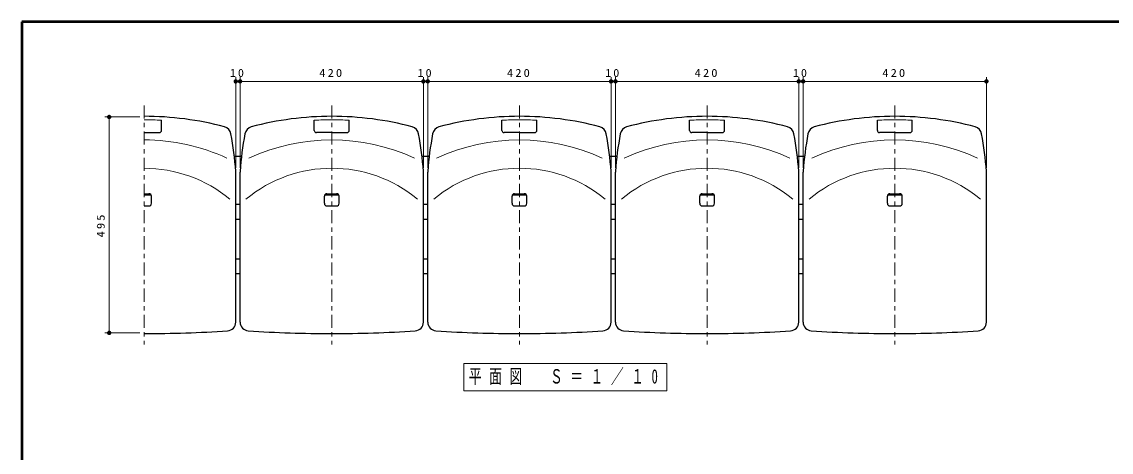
# Model space of a CAD drawing. Units: millimetres on the paper, scale 1:10. Extents: x -365 to 12, y -38 to 257.
# Drawn here: x -365 to -115.4, y 158.3 to 257 of the extents above; entities that cross this region are included whole.
import ezdxf

# ---------------------------------------------------------------- set-up
doc = ezdxf.new("R2010")
doc.units = ezdxf.units.MM
doc.linetypes.add('USER2', pattern=[6, 3, -1, 1, -1])
doc.layers.add('LY_1', color=7, linetype='Continuous', lineweight=25)
doc.layers.add('LY_2', color=7, linetype='Continuous', lineweight=13)
doc.styles.add('ＭＳ ゴシック', font='')
doc.styles.get('ＭＳ ゴシック').set_extended_font_data('MS Gothic')

# ---------------------------------------------------------------- blocks, each defined once
blk = doc.blocks.new('filled_dot')
at = {"color": 0, "linetype": 'Continuous', "lineweight": -2, "const_width": 1.25}
blk.add_lwpolyline([(-0.625, 0, 1), (0.625, 0, 1)], format="xyb", close=True, dxfattribs=at)

msp = doc.modelspace()

# ---------------------------------------------------------------- linework, layer by layer
at = {"layer": 'LY_1', "lineweight": 13}
for p, q in [((-315.977, 223.555), (-315.977, 244.332)), ((-315.977, 243.332), (-314.977, 243.332)), ((-314.977, 223.555), (-314.977, 244.332)), ((-314.977, 243.332), (-272.977, 243.332)), ((-272.977, 223.555), (-272.977, 244.332)), ((-272.977, 243.332), (-271.977, 243.332)), ((-271.977, 223.555), (-271.977, 244.332)), ((-271.977, 243.332), (-229.977, 243.332)), ((-229.977, 223.555), (-229.977, 244.332)), ((-229.977, 243.332), (-228.977, 243.332)), ((-228.977, 223.555), (-228.977, 244.332)), ((-228.977, 243.332), (-186.977, 243.332)), ((-186.977, 223.555), (-186.977, 244.332)), ((-186.977, 243.332), (-185.977, 243.332)), ((-185.977, 223.555), (-185.977, 244.332)), ((-185.977, 243.332), (-143.977, 243.332)), ((-143.977, 223.555), (-143.977, 244.332)), ((-337.977, 235.182), (-345.977, 235.182)), ((-344.977, 185.682), (-344.977, 235.182)), ((-337.977, 185.682), (-345.977, 185.682)), ((-217.235, 178.682), (-263.735, 178.682)), ((-263.735, 178.682), (-263.735, 172.382)), ((-217.235, 172.382), (-217.235, 178.682)), ((-263.735, 172.382), (-217.235, 172.382))]:
    msp.add_line(p, q, dxfattribs=at)
at = {"layer": 'LY_1', "linetype": 'USER2', "lineweight": 13}
for p, q in [((-336.977, 237.832), (-336.977, 183.032)), ((-293.977, 237.832), (-293.977, 183.032)), ((-250.977, 237.832), (-250.977, 183.032)), ((-207.977, 237.832), (-207.977, 183.032)), ((-164.977, 237.832), (-164.977, 183.032))]:
    msp.add_line(p, q, dxfattribs=at)
at = {"layer": 'LY_1'}
for p, q in [((-332.977, 232.108), (-332.977, 234.417)), ((-297.977, 232.108), (-297.977, 234.417)), ((-289.977, 232.108), (-289.977, 234.417)), ((-254.977, 232.108), (-254.977, 234.417)), ((-246.977, 232.108), (-246.977, 234.417)), ((-211.977, 232.108), (-211.977, 234.417)), ((-203.977, 232.108), (-203.977, 234.417)), ((-168.977, 232.108), (-168.977, 234.417)), ((-160.977, 232.108), (-160.977, 234.417)), ((-336.977, 231.608), (-333.477, 231.608)), ((-293.977, 231.608), (-297.477, 231.608)), ((-293.977, 231.608), (-290.477, 231.608)), ((-250.977, 231.608), (-254.477, 231.608)), ((-250.977, 231.608), (-247.477, 231.608)), ((-207.977, 231.608), (-211.477, 231.608)), ((-207.977, 231.608), (-204.477, 231.608)), ((-164.977, 231.608), (-168.477, 231.608)), ((-164.977, 231.608), (-161.477, 231.608)), ((-316.305, 226.232), (-314.649, 226.232)), ((-273.305, 226.232), (-271.649, 226.232)), ((-230.305, 226.232), (-228.649, 226.232)), ((-187.305, 226.232), (-185.649, 226.232)), ((-315.977, 188.15), (-315.977, 222.555)), ((-314.977, 188.15), (-314.977, 222.555)), ((-272.977, 188.15), (-272.977, 222.555)), ((-271.977, 188.15), (-271.977, 222.555)), ((-229.977, 188.15), (-229.977, 222.555)), ((-228.977, 188.15), (-228.977, 222.555)), ((-186.977, 188.15), (-186.977, 222.555)), ((-185.977, 188.15), (-185.977, 222.555)), ((-143.977, 188.15), (-143.977, 222.555)), ((-336.977, 217.587), (-335.877, 217.587)), ((-336.977, 217.354), (-335.403, 217.354)), ((-295.551, 217.354), (-292.403, 217.354)), ((-295.077, 217.587), (-292.877, 217.587)), ((-252.551, 217.354), (-249.403, 217.354)), ((-252.077, 217.587), (-249.877, 217.587)), ((-209.551, 217.354), (-206.403, 217.354)), ((-209.077, 217.587), (-206.877, 217.587)), ((-166.551, 217.354), (-163.403, 217.354)), ((-166.077, 217.587), (-163.877, 217.587)), ((-336.977, 214.786), (-335.877, 214.786)), ((-335.277, 215.386), (-335.277, 216.987)), ((-295.677, 215.386), (-295.677, 216.987)), ((-295.077, 214.786), (-292.877, 214.786)), ((-292.277, 215.386), (-292.277, 216.987)), ((-252.677, 215.386), (-252.677, 216.987)), ((-252.077, 214.786), (-249.877, 214.786)), ((-249.277, 215.386), (-249.277, 216.987)), ((-209.677, 215.386), (-209.677, 216.987)), ((-209.077, 214.786), (-206.877, 214.786)), ((-206.277, 215.386), (-206.277, 216.987)), ((-166.677, 215.386), (-166.677, 216.987)), ((-166.077, 214.786), (-163.877, 214.786)), ((-163.277, 215.386), (-163.277, 216.987))]:
    msp.add_line(p, q, dxfattribs=at)
at = {"layer": 'LY_1', "color": 32}
for p, q in [((-315.977, 215.182), (-314.977, 215.182)), ((-272.977, 215.182), (-271.977, 215.182)), ((-229.977, 215.182), (-228.977, 215.182)), ((-186.977, 215.182), (-185.977, 215.182)), ((-315.977, 211.782), (-314.977, 211.782)), ((-272.977, 211.782), (-271.977, 211.782)), ((-229.977, 211.782), (-228.977, 211.782)), ((-186.977, 211.782), (-185.977, 211.782)), ((-315.977, 202.682), (-314.977, 202.682)), ((-272.977, 202.682), (-271.977, 202.682)), ((-229.977, 202.682), (-228.977, 202.682)), ((-186.977, 202.682), (-185.977, 202.682)), ((-315.977, 199.282), (-314.977, 199.282)), ((-272.977, 199.282), (-271.977, 199.282)), ((-229.977, 199.282), (-228.977, 199.282)), ((-186.977, 199.282), (-185.977, 199.282))]:
    msp.add_line(p, q, dxfattribs=at)
at = {"layer": 'LY_1'}
for centre, radius, start, end in [((-336.977, 164.142), 71.19, 74.98675, 90), ((-293.977, 164.142), 71.19, 90, 105.01325), ((-293.977, 164.142), 71.19, 74.98675, 90), ((-250.977, 164.142), 71.19, 90, 105.01325), ((-250.977, 164.142), 71.19, 74.98675, 90), ((-207.977, 164.142), 71.19, 90, 105.01325), ((-207.977, 164.142), 71.19, 74.98675, 90), ((-164.977, 164.142), 71.19, 90, 105.01325), ((-164.977, 164.142), 71.19, 74.98675, 90), ((-319.054, 230.97), 2, 10.79057, 74.98674), ((-311.9, 230.97), 2, 105.01326, 169.20943), ((-276.054, 230.97), 2, 10.79057, 74.98674), ((-268.9, 230.97), 2, 105.01326, 169.20943), ((-233.054, 230.97), 2, 10.79057, 74.98674), ((-225.9, 230.97), 2, 105.01326, 169.20943), ((-190.054, 230.97), 2, 10.79057, 74.98674), ((-182.9, 230.97), 2, 105.01326, 169.20943), ((-147.054, 230.97), 2, 10.79057, 74.98674), ((-333.477, 232.108), 0.5, 270, 359.99998), ((-387.325, 217.958), 71.5, 3.8047, 10.79057), ((-243.629, 217.958), 71.5, 169.20943, 176.19529), ((-297.477, 232.108), 0.5, 180.00002, 270), ((-290.477, 232.108), 0.5, 270, 359.99998), ((-344.325, 217.958), 71.5, 3.8047, 10.79057), ((-200.629, 217.958), 71.5, 169.20943, 176.19529), ((-254.477, 232.108), 0.5, 180.00002, 270), ((-247.477, 232.108), 0.5, 270, 359.99998), ((-301.325, 217.958), 71.5, 3.8047, 10.79057), ((-157.629, 217.958), 71.5, 169.20943, 176.19529), ((-211.477, 232.108), 0.5, 180.00002, 270), ((-204.477, 232.108), 0.5, 270, 359.99998), ((-258.325, 217.958), 71.5, 3.8047, 10.79057), ((-114.629, 217.958), 71.5, 169.20943, 176.19529), ((-168.477, 232.108), 0.5, 180.00002, 270), ((-161.477, 232.108), 0.5, 270, 359.99998), ((-215.325, 217.958), 71.5, 3.8047, 10.79057), ((-317.977, 222.555), 2, 359.99998, 4.23006), ((-312.977, 222.555), 2, 175.76993, 180.00002), ((-274.977, 222.555), 2, 359.99998, 4.23006), ((-269.977, 222.555), 2, 175.76993, 180.00002), ((-231.977, 222.555), 2, 359.99998, 4.23006), ((-226.977, 222.555), 2, 175.76993, 180.00002), ((-188.977, 222.555), 2, 359.99998, 4.23006), ((-183.977, 222.555), 2, 175.76993, 180.00002), ((-145.977, 222.555), 2, 359.99998, 4.23006), ((-335.877, 216.987), 0.6, 359.99997, 90.00002), ((-295.077, 216.987), 0.6, 89.99998, 180.00003), ((-292.877, 216.987), 0.6, 359.99997, 90.00002), ((-252.077, 216.987), 0.6, 89.99998, 180.00003), ((-249.877, 216.987), 0.6, 359.99997, 90.00002), ((-209.077, 216.987), 0.6, 89.99998, 180.00003), ((-206.877, 216.987), 0.6, 359.99997, 90.00002), ((-166.077, 216.987), 0.6, 89.99998, 180.00003), ((-163.877, 216.987), 0.6, 359.99997, 90.00002), ((-335.877, 215.386), 0.6, 270, 359.99998), ((-295.077, 215.386), 0.6, 180.00002, 270), ((-292.877, 215.386), 0.6, 270, 359.99998), ((-252.077, 215.386), 0.6, 180.00002, 270), ((-249.877, 215.386), 0.6, 270, 359.99998), ((-209.077, 215.386), 0.6, 180.00002, 270), ((-206.877, 215.386), 0.6, 270, 359.99998), ((-166.077, 215.386), 0.6, 180.00002, 270), ((-163.877, 215.386), 0.6, 270, 359.99998), ((-317.977, 188.15), 2, 273.73033, 0), ((-312.977, 188.15), 2, 179.99999, 266.26968), ((-274.977, 188.15), 2, 273.73033, 0), ((-269.977, 188.15), 2, 179.99999, 266.26968), ((-231.977, 188.15), 2, 273.73033, 0), ((-226.977, 188.15), 2, 179.99999, 266.26968), ((-188.977, 188.15), 2, 273.73033, 0), ((-183.977, 188.15), 2, 179.99999, 266.26968), ((-145.977, 188.15), 2, 273.73033, 0), ((-336.977, 479.568), 294.036, 270, 273.73033), ((-293.977, 479.568), 294.036, 266.26968, 270), ((-293.977, 479.568), 294.036, 270, 273.73033), ((-250.977, 479.568), 294.036, 266.26968, 270), ((-250.977, 479.568), 294.036, 270, 273.73033), ((-207.977, 479.568), 294.036, 266.26968, 270), ((-207.977, 479.568), 294.036, 270, 273.73033), ((-164.977, 479.568), 294.036, 266.26968, 270), ((-164.977, 479.568), 294.036, 270, 273.73033)]:
    msp.add_arc(centre, radius, start, end, dxfattribs=at)
at = {"layer": 'LY_1', "lineweight": 13}
for centre, radius, start, end in [((-336.977, 164.798), 69.734, 86.71205, 89.99998), ((-293.977, 164.798), 69.734, 90.00002, 93.28795), ((-293.977, 164.798), 69.734, 86.71205, 89.99998), ((-250.977, 164.798), 69.734, 90.00002, 93.28795), ((-250.977, 164.798), 69.734, 86.71205, 89.99998), ((-207.977, 164.798), 69.734, 90.00002, 93.28795), ((-207.977, 164.798), 69.734, 86.71205, 89.99998), ((-164.977, 164.798), 69.734, 90.00002, 93.28795), ((-164.977, 164.798), 69.734, 86.71205, 89.99998), ((-336.977, 184.928), 45.004, 65.04979, 90), ((-293.977, 184.928), 45.004, 65.04978, 114.95021), ((-250.977, 184.928), 45.004, 65.04978, 114.95021), ((-207.977, 184.928), 45.004, 65.04978, 114.95021), ((-164.977, 184.928), 45.004, 65.04978, 114.95021), ((-336.977, 192.716), 30.716, 50.22232, 90), ((-293.977, 192.716), 30.716, 50.22232, 129.77768), ((-250.977, 192.716), 30.716, 50.22232, 129.77768), ((-207.977, 192.716), 30.716, 50.22232, 129.77768), ((-164.977, 192.716), 30.716, 50.22232, 129.77768)]:
    msp.add_arc(centre, radius, start, end, dxfattribs=at)
at = {"layer": 'LY_2', "lineweight": 50}
for p, q in [((0, 257), (-365, 257)), ((-365, 257), (-365, 0))]:
    msp.add_line(p, q, dxfattribs=at)

# ---------------------------------------------------------------- block references
at = {"layer": 'LY_1', "lineweight": 13, "xscale": 0.4, "yscale": 0.4}
for p in [(-315.977, 243.332), (-314.977, 243.332), (-272.977, 243.332), (-271.977, 243.332), (-229.977, 243.332), (-228.977, 243.332), (-186.977, 243.332), (-185.977, 243.332)]:
    msp.add_blockref('filled_dot', p, dxfattribs=at)
for p, rotation in [((-143.977, 243.332), 180), ((-344.977, 235.182), 270), ((-344.977, 185.682), 90)]:
    msp.add_blockref('filled_dot', p, dxfattribs=dict(at, rotation=rotation))

# ---------------------------------------------------------------- texts
at = {"layer": 'LY_1', "style": 'ＭＳ ゴシック'}
for s, insert, char_height, attachment_point in [('\\T1.34;\\W1.1;10', (-315.477, 244.332), 1.833, 8), ('\\T1.33;\\W1.15;420', (-293.977, 244.332), 1.833, 8), ('\\T1.34;\\W1.1;10', (-272.477, 244.332), 1.833, 8), ('\\T1.33;\\W1.15;420', (-250.977, 244.332), 1.833, 8), ('\\T1.34;\\W1.1;10', (-229.477, 244.332), 1.833, 8), ('\\T1.33;\\W1.15;420', (-207.977, 244.332), 1.833, 8), ('\\T1.34;\\W1.1;10', (-186.477, 244.332), 1.833, 8), ('\\T1.33;\\W1.15;420', (-164.977, 244.332), 1.833, 8), ('\\T1.59;\\W0.65;平面図\u3000Ｓ＝１／１0', (-240.485, 175.532), 3.299, 5)]:
    msp.add_mtext(s, dxfattribs=dict(at, insert=insert, char_height=char_height, attachment_point=attachment_point))
at = {"layer": 'LY_1', "insert": (-345.977, 210.432), "char_height": 1.833, "attachment_point": 8, "rotation": 90, "style": 'ＭＳ ゴシック'}
msp.add_mtext('\\T1.33;\\W1.15;495', dxfattribs=at)

doc.saveas('drawing.dxf')
